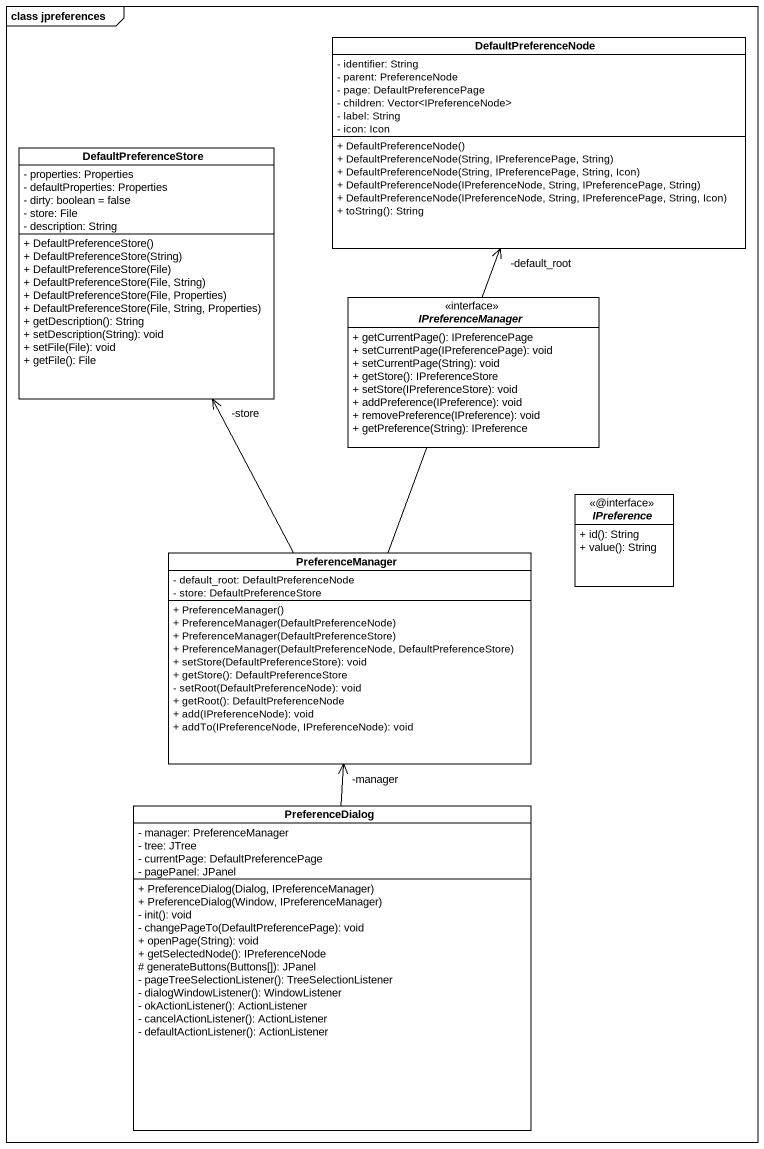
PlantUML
@startuml
mainframe class jpreferences
hide circle
hide empty members
skinparam classAttributeIconSize 0
class DefaultPreferenceNode {
  - identifier: String
  - parent: PreferenceNode
  - page: DefaultPreferencePage
  - children: Vector<IPreferenceNode>
  - label: String
  - icon: Icon
  + DefaultPreferenceNode()
  + DefaultPreferenceNode(String, IPreferencePage, String)
  + DefaultPreferenceNode(String, IPreferencePage, String, Icon)
  + DefaultPreferenceNode(IPreferenceNode, String, IPreferencePage, String)
  + DefaultPreferenceNode(IPreferenceNode, String, IPreferencePage, String, Icon)
  + toString(): String
}
class DefaultPreferenceStore {
  - properties: Properties
  - defaultProperties: Properties
  - dirty: boolean = false
  - store: File
  - description: String
  + DefaultPreferenceStore()
  + DefaultPreferenceStore(String)
  + DefaultPreferenceStore(File)
  + DefaultPreferenceStore(File, String)
  + DefaultPreferenceStore(File, Properties)
  + DefaultPreferenceStore(File, String, Properties)
  + getDescription(): String
  + setDescription(String): void
  + setFile(File): void
  + getFile(): File
}
interface IPreferenceManager <<interface>> {
  + getCurrentPage(): IPreferencePage
  + setCurrentPage(IPreferencePage): void
  + setCurrentPage(String): void
  + getStore(): IPreferenceStore
  + setStore(IPreferenceStore): void
  + addPreference(IPreference): void
  + removePreference(IPreference): void
  + getPreference(String): IPreference
}
interface IPreference <<@interface>> {
  + id(): String
  + value(): String
}
class PreferenceManager {
  - default_root: DefaultPreferenceNode
  - store: DefaultPreferenceStore
  + PreferenceManager()
  + PreferenceManager(DefaultPreferenceNode)
  + PreferenceManager(DefaultPreferenceStore)
  + PreferenceManager(DefaultPreferenceNode, DefaultPreferenceStore)
  + setStore(DefaultPreferenceStore): void
  + getStore(): DefaultPreferenceStore
  - setRoot(DefaultPreferenceNode): void
  + getRoot(): DefaultPreferenceNode
  + add(IPreferenceNode): void
  + addTo(IPreferenceNode, IPreferenceNode): void
}
class PreferenceDialog {
  - manager: PreferenceManager
  - tree: JTree
  - currentPage: DefaultPreferencePage
  - pagePanel: JPanel
  + PreferenceDialog(Dialog, IPreferenceManager)
  + PreferenceDialog(Window, IPreferenceManager)
  - init(): void
  - changePageTo(DefaultPreferencePage): void
  + openPage(String): void
  + getSelectedNode(): IPreferenceNode
  # generateButtons(Buttons[]): JPanel
  - pageTreeSelectionListener(): TreeSelectionListener
  - dialogWindowListener(): WindowListener
  - okActionListener(): ActionListener
  - cancelActionListener(): ActionListener
  - defaultActionListener(): ActionListener
}
PreferenceManager -up-> "-default_root" DefaultPreferenceNode
PreferenceManager -up-> "-store" DefaultPreferenceStore
PreferenceDialog -up-> "-manager" PreferenceManager
@enduml
